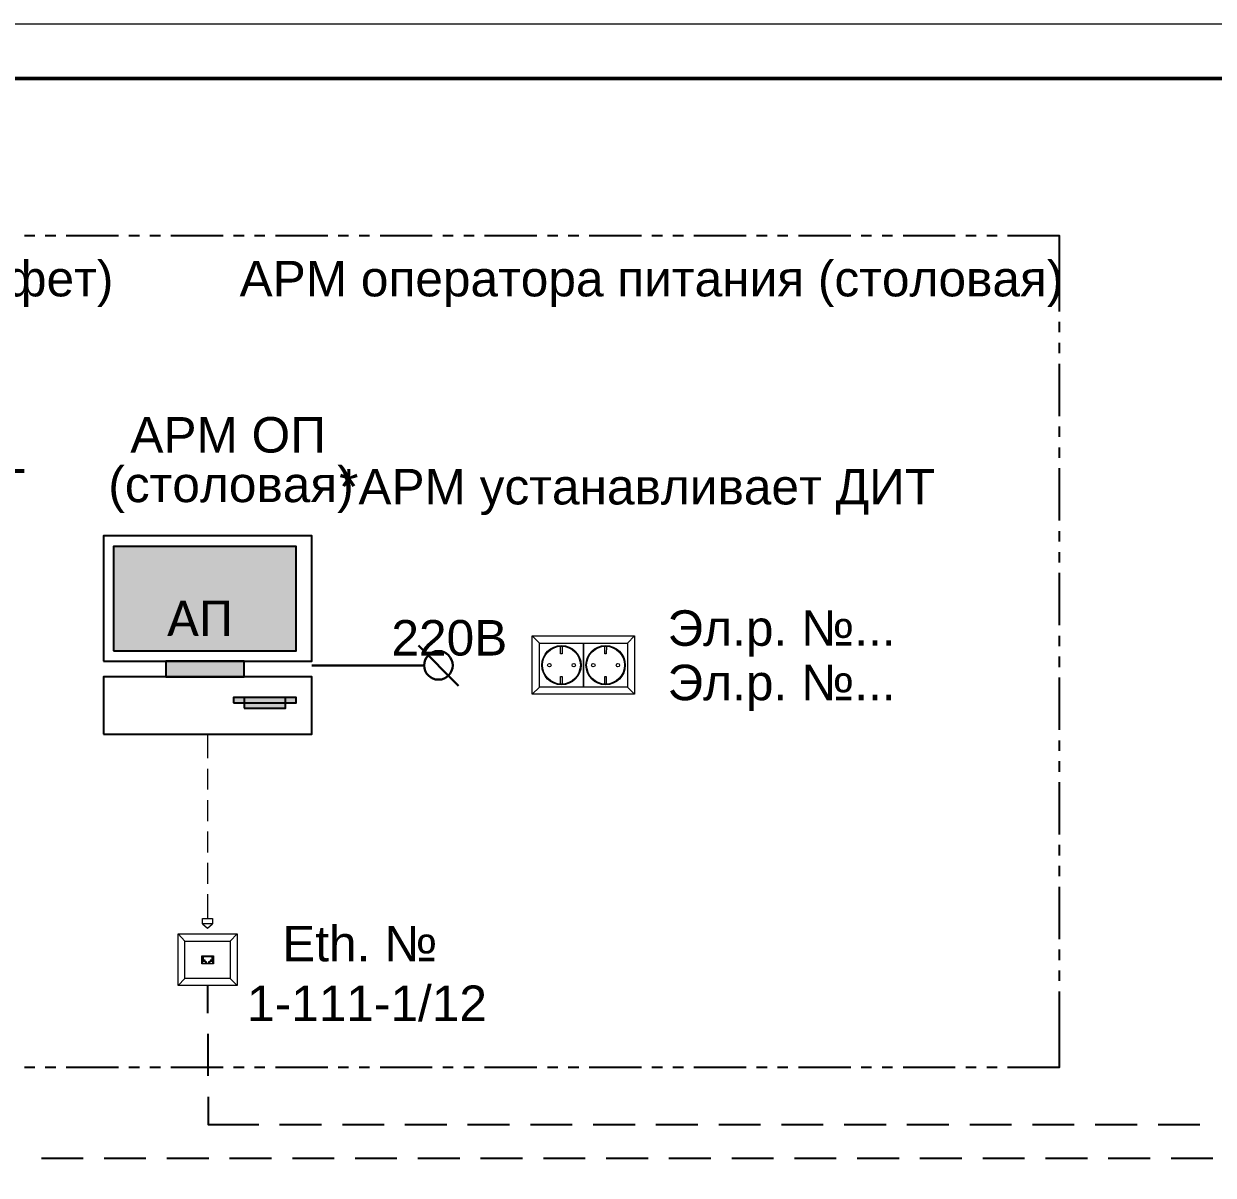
# Model space of a CAD drawing. Header units: millimetres. Extents: x -695119 to 412940, y -249585 to 622758.
# Drawn here: x 10.169 to 14.433, y 12.405 to 16.532 of the extents above; entities that cross this region are included whole.
import ezdxf

# ---------------------------------------------------------------- set-up
doc = ezdxf.new("R2010")
doc.units = ezdxf.units.MM
doc.layers.add('PDF _0', color=7, linetype='Continuous', lineweight=9)
for name, color, linetype in [('PDF _009_тонкий', 7, 'Continuous'), ('PDF _050_основной', 7, 'Continuous'), ('PDF __19D-Телекоммуникационные шкафы', 7, 'Continuous'), ('PDF _PDF _Геометрия', 5, 'Continuous'), ('PDF _PDF _Оформление-Надписи', 7, 'Continuous'), ('PDF _PDF _Сплошная заливка', 5, 'Continuous'), ('PDF _UTP', 1, 'Continuous'), ('PDF _СОТС', 7, 'Continuous'), ('PDF _Текст', 7, 'Continuous')]:
    doc.layers.add(name, color=color, linetype=linetype)
doc.styles.add('PDF Arial', font='arial.ttf')
doc.styles.add('PDF Calibri', font='calibri.ttf')

msp = doc.modelspace()

# ---------------------------------------------------------------- linework, layer by layer
at = {"layer": 'PDF _0', "color": 252, "lineweight": 30, "true_color": 0x989898}
for points in [[(11.5834, 14.3036), (11.7268, 14.1595)], [(11.6043, 14.232), (11.2009, 14.232)]]:
    msp.add_lwpolyline(points, dxfattribs=at)
msp.add_circle((11.6555, 14.2324), 0.0513, dxfattribs=at)
at = {"layer": 'PDF _009_тонкий', "lineweight": 9}
msp.add_lwpolyline([(0.0042, 0), (0.0042, 16.5322), (23.386, 16.5322)], dxfattribs=at)
at = {"layer": 'PDF _050_основной', "lineweight": 50}
msp.add_lwpolyline([(0.7917, 0.195), (23.1919, 0.195), (23.1919, 16.3355), (0.7917, 16.3355)], close=True, dxfattribs=at)
at = {"layer": 'PDF __19D-Телекоммуникационные шкафы', "lineweight": 25}
for points in [[(10.1708, 15.7738), (10.2083, 15.7738)], [(10.2458, 15.7738), (10.2833, 15.7738)], [(10.3208, 15.7738), (10.5083, 15.7738)], [(10.5458, 15.7738), (10.5833, 15.7738)], [(10.6208, 15.7738), (10.6584, 15.7738)], [(10.6959, 15.7738), (10.8834, 15.7738)], [(10.9209, 15.7738), (10.9584, 15.7738)], [(10.9959, 15.7738), (11.0334, 15.7738)], [(11.0709, 15.7738), (11.2584, 15.7738)], [(11.2959, 15.7738), (11.3334, 15.7738)], [(11.3709, 15.7738), (11.4084, 15.7738)], [(11.4459, 15.7738), (11.6334, 15.7738)], [(11.6709, 15.7738), (11.7084, 15.7738)], [(11.7459, 15.7738), (11.7834, 15.7738)], [(11.8209, 15.7738), (12.0085, 15.7738)], [(12.046, 15.7738), (12.0835, 15.7738)], [(12.121, 15.7738), (12.1585, 15.7738)], [(12.196, 15.7738), (12.3835, 15.7738)], [(12.421, 15.7738), (12.4585, 15.7738)], [(12.496, 15.7738), (12.5335, 15.7738)], [(12.571, 15.7738), (12.7585, 15.7738)], [(12.796, 15.7738), (12.8335, 15.7738)], [(12.871, 15.7738), (12.9085, 15.7738)], [(12.946, 15.7738), (13.1336, 15.7738)], [(13.1711, 15.7738), (13.2086, 15.7738)], [(13.2461, 15.7738), (13.2836, 15.7738)], [(13.3211, 15.7738), (13.5086, 15.7738)], [(13.5461, 15.7738), (13.5836, 15.7738)], [(13.6211, 15.7738), (13.6586, 15.7738)], [(13.6961, 15.7738), (13.8811, 15.7738), (13.8811, 15.5012)], [(13.8811, 15.4637), (13.8811, 15.4262)], [(13.8811, 15.3887), (13.8811, 15.3512)], [(13.8811, 15.3137), (13.8811, 15.1262)], [(13.8811, 15.0887), (13.8811, 15.0512)], [(13.8811, 15.0137), (13.8811, 14.9762)], [(13.8811, 14.9387), (13.8811, 14.7512)], [(13.8811, 14.7137), (13.8811, 14.6762)], [(13.8811, 14.6387), (13.8811, 14.6012)], [(13.8811, 14.5637), (13.8811, 14.3762)], [(13.8811, 14.3386), (13.8811, 14.3011)], [(13.8811, 14.2636), (13.8811, 14.2261)], [(13.8811, 14.1886), (13.8811, 14.0011)], [(13.8811, 13.9636), (13.8811, 13.9261)], [(13.8811, 13.8886), (13.8811, 13.8511)], [(13.8811, 13.8136), (13.8811, 13.6261)], [(13.8811, 13.5886), (13.8811, 13.5511)], [(13.8811, 13.5136), (13.8811, 13.4761)], [(13.8811, 13.4386), (13.8811, 13.2511)], [(13.8811, 13.2136), (13.8811, 13.1761)], [(13.8811, 13.1386), (13.8811, 13.101)], [(13.8811, 13.0635), (13.8811, 12.791), (13.6961, 12.791)], [(10.2083, 12.791), (10.1708, 12.791)], [(10.2833, 12.791), (10.2458, 12.791)], [(10.5083, 12.791), (10.3208, 12.791)], [(10.5833, 12.791), (10.5458, 12.791)], [(10.6584, 12.791), (10.6208, 12.791)], [(10.8834, 12.791), (10.6959, 12.791)], [(10.9584, 12.791), (10.9209, 12.791)], [(11.0334, 12.791), (10.9959, 12.791)], [(11.2584, 12.791), (11.0709, 12.791)], [(11.3334, 12.791), (11.2959, 12.791)], [(11.4084, 12.791), (11.3709, 12.791)], [(11.6334, 12.791), (11.4459, 12.791)], [(11.7084, 12.791), (11.6709, 12.791)], [(11.7834, 12.791), (11.7459, 12.791)], [(12.0085, 12.791), (11.8209, 12.791)], [(12.0835, 12.791), (12.046, 12.791)], [(12.1585, 12.791), (12.121, 12.791)], [(12.3835, 12.791), (12.196, 12.791)], [(12.4585, 12.791), (12.421, 12.791)], [(12.5335, 12.791), (12.496, 12.791)], [(12.7585, 12.791), (12.571, 12.791)], [(12.8335, 12.791), (12.796, 12.791)], [(12.9085, 12.791), (12.871, 12.791)], [(13.1336, 12.791), (12.946, 12.791)], [(13.2086, 12.791), (13.1711, 12.791)], [(13.2836, 12.791), (13.2461, 12.791)], [(13.5086, 12.791), (13.3211, 12.791)], [(13.5836, 12.791), (13.5461, 12.791)], [(13.6586, 12.791), (13.6211, 12.791)]]:
    msp.add_lwpolyline(points, dxfattribs=at)
at = {"layer": 'PDF __19D-Телекоммуникационные шкафы', "color": 5, "lineweight": 25}
for points in [[(10.8275, 13.086), (10.8275, 12.986)], [(10.8284, 12.911), (10.8284, 12.761)], [(10.8292, 12.686), (10.8292, 12.586), (11.0109, 12.586)], [(11.0859, 12.586), (11.2359, 12.586)], [(11.3109, 12.586), (11.4609, 12.586)], [(11.5351, 12.586), (11.6851, 12.586)], [(11.7601, 12.586), (11.9101, 12.586)], [(11.9851, 12.586), (12.1351, 12.586)], [(12.2101, 12.586), (12.3602, 12.586)], [(12.4352, 12.586), (12.5852, 12.586)], [(12.6602, 12.586), (12.8102, 12.586)], [(12.8852, 12.586), (13.0352, 12.586)], [(13.1102, 12.586), (13.2602, 12.586)], [(13.3352, 12.586), (13.4852, 12.586)], [(13.5603, 12.586), (13.7103, 12.586)], [(13.7853, 12.586), (13.9353, 12.586)], [(14.0103, 12.586), (14.1603, 12.586)], [(14.2353, 12.586), (14.3853, 12.586)], [(10.3817, 12.4652), (10.2317, 12.4652)], [(10.6067, 12.4652), (10.4567, 12.4652)], [(10.8317, 12.4652), (10.6817, 12.4652)], [(11.0567, 12.4652), (10.9067, 12.4652)], [(11.2817, 12.4652), (11.1317, 12.4652)], [(11.5068, 12.4652), (11.3567, 12.4652)], [(11.7318, 12.4652), (11.5818, 12.4652)], [(11.9568, 12.4652), (11.8068, 12.4652)], [(12.1818, 12.4652), (12.0318, 12.4652)], [(12.4068, 12.4652), (12.2568, 12.4652)], [(12.6318, 12.4652), (12.4818, 12.4652)], [(12.8569, 12.4652), (12.7068, 12.4652)], [(13.0819, 12.4652), (12.9319, 12.4652)], [(13.3069, 12.4652), (13.1569, 12.4652)], [(13.5319, 12.4652), (13.3819, 12.4652)], [(13.7569, 12.4652), (13.6069, 12.4652)], [(13.982, 12.4652), (13.8319, 12.4652)], [(14.207, 12.4652), (14.057, 12.4652)], [(14.432, 12.4652), (14.282, 12.4652)]]:
    msp.add_lwpolyline(points, dxfattribs=at)
at = {"layer": 'PDF _PDF _Геометрия', "lineweight": 25}
for points in [[(10.4542, 14.2478), (11.2009, 14.2478), (11.2009, 14.6962), (10.4542, 14.6962)], [(10.4908, 14.2845), (11.1451, 14.2845), (11.1451, 14.6587), (10.4908, 14.6587)], [(10.6784, 14.1911), (10.9584, 14.1911), (10.9584, 14.2478), (10.6784, 14.2478)], [(10.4542, 13.9861), (11.2009, 13.9861), (11.2009, 14.1911), (10.4542, 14.1911)], [(10.9209, 14.0978), (11.1451, 14.0978), (11.1451, 14.117), (10.9209, 14.117)], [(10.9584, 14.0795), (11.1076, 14.0795), (11.1076, 14.117), (10.9584, 14.117)]]:
    msp.add_lwpolyline(points, close=True, dxfattribs=at)
at = {"layer": 'PDF _PDF _Оформление-Надписи', "lineweight": 0}
for points in [[(11.9918, 14.3378), (12.3585, 14.3378), (12.3585, 14.1286), (11.9918, 14.1286)], [(12.0176, 14.312), (12.1751, 14.312), (12.1751, 14.1536), (12.0176, 14.1536)], [(12.1751, 14.312), (12.3335, 14.312), (12.3335, 14.1536), (12.1751, 14.1536)], [(10.7217, 13.2694), (10.9342, 13.2694), (10.9342, 13.0852), (10.7217, 13.0852)], [(10.7467, 13.2436), (10.9084, 13.2436), (10.9084, 13.1102), (10.7467, 13.1102)], [(10.8459, 13.1619), (10.8067, 13.1619), (10.8067, 13.1911), (10.8459, 13.1911)], [(10.8459, 13.1619), (10.8067, 13.1619), (10.8067, 13.1911), (10.8459, 13.1911)], [(10.8259, 13.1886), (10.8425, 13.1886), (10.8425, 13.1752), (10.8375, 13.1752), (10.8375, 13.1694), (10.8309, 13.1694), (10.8309, 13.1636), (10.8209, 13.1636), (10.8209, 13.1694), (10.815, 13.1694), (10.815, 13.1752), (10.8092, 13.1752), (10.8092, 13.1886)], [(10.8259, 13.1886), (10.8425, 13.1886), (10.8425, 13.1752), (10.8375, 13.1752), (10.8375, 13.1694), (10.8309, 13.1694), (10.8309, 13.1636), (10.8209, 13.1636), (10.8209, 13.1694), (10.815, 13.1694), (10.815, 13.1752), (10.8092, 13.1752), (10.8092, 13.1886)], [(10.8492, 13.1619), (10.8109, 13.1619), (10.8109, 13.1911), (10.8492, 13.1911)], [(10.8492, 13.1619), (10.8109, 13.1619), (10.8109, 13.1911), (10.8492, 13.1911)], [(10.83, 13.1886), (10.8467, 13.1886), (10.8467, 13.1752), (10.8409, 13.1752), (10.8409, 13.1694), (10.835, 13.1694), (10.835, 13.1636), (10.8242, 13.1636), (10.8242, 13.1694), (10.8192, 13.1694), (10.8192, 13.1752), (10.8134, 13.1752), (10.8134, 13.1886)], [(10.83, 13.1886), (10.8467, 13.1886), (10.8467, 13.1752), (10.8409, 13.1752), (10.8409, 13.1694), (10.835, 13.1694), (10.835, 13.1636), (10.8242, 13.1636), (10.8242, 13.1694), (10.8192, 13.1694), (10.8192, 13.1752), (10.8134, 13.1752), (10.8134, 13.1886)]]:
    msp.add_lwpolyline(points, close=True, dxfattribs=at)
for points in [[(11.9918, 14.3378), (12.0176, 14.312)], [(12.3335, 14.312), (12.3585, 14.3378)], [(12.0993, 14.3003), (12.0993, 14.2736), (12.0935, 14.2736), (12.0935, 14.3003)], [(12.2576, 14.3003), (12.2568, 14.2736), (12.2518, 14.2736), (12.2518, 14.3003)], [(12.0935, 14.1653), (12.0935, 14.1928), (12.0985, 14.1928), (12.0985, 14.1653)], [(12.2518, 14.1653), (12.2518, 14.1928), (12.2568, 14.1928), (12.2568, 14.1653)], [(11.9918, 14.1286), (12.0176, 14.1536)], [(12.3335, 14.1536), (12.3585, 14.1286)], [(10.7467, 13.2436), (10.7217, 13.2694)], [(10.9084, 13.2436), (10.9342, 13.2694)], [(10.7467, 13.1102), (10.7217, 13.0852)], [(10.9084, 13.1102), (10.9342, 13.0852)]]:
    msp.add_lwpolyline(points, dxfattribs=at)
for centre, radius in [((12.0964, 14.2332), 0.0704), ((12.0964, 14.2332), 0.0704), ((12.0964, 14.2332), 0.0679), ((12.2547, 14.2332), 0.0704), ((12.2547, 14.2332), 0.0704), ((12.2547, 14.2332), 0.0679), ((12.053, 14.2332), 0.00625), ((12.1406, 14.2332), 0.00625), ((12.2106, 14.2332), 0.00625), ((12.2989, 14.2332), 0.00625)]:
    msp.add_circle(centre, radius, dxfattribs=at)
at = {"layer": 'PDF _PDF _Сплошная заливка', "color": 7, "lineweight": 15, "true_color": 0xffffff, "transparency": 33554559}
for points in [[(11.1451, 14.6587), (10.4908, 14.6587), (11.1451, 14.2845)], [(10.4908, 14.6587), (11.1451, 14.2845), (10.4908, 14.2845)]]:
    msp.add_solid(points, dxfattribs=at)
at = {"layer": 'PDF _PDF _Сплошная заливка', "lineweight": 15, "transparency": 33554559}
for points in [[(10.9584, 14.2478), (10.6784, 14.2478), (10.9584, 14.1911)], [(10.6784, 14.2478), (10.9584, 14.1911), (10.6784, 14.1911)], [(11.1451, 14.117), (10.9209, 14.117), (11.1451, 14.0978)], [(10.9209, 14.117), (11.1451, 14.0978), (10.9209, 14.0978)], [(11.1076, 14.117), (10.9584, 14.117), (11.1076, 14.0795)], [(10.9584, 14.117), (11.1076, 14.0795), (10.9584, 14.0795)]]:
    msp.add_solid(points, dxfattribs=at)
at = {"layer": 'PDF _UTP', "color": 5, "lineweight": 0}
for points in [[(10.8275, 13.9861), (10.8275, 13.8994)], [(10.8275, 13.8619), (10.8275, 13.7869)], [(10.8275, 13.7494), (10.8275, 13.6744)], [(10.8275, 13.6369), (10.8275, 13.5619)], [(10.8275, 13.5244), (10.8275, 13.4494)], [(10.8275, 13.4119), (10.8275, 13.3252)], [(10.81, 13.3061), (10.8275, 13.2902), (10.845, 13.3061)]]:
    msp.add_lwpolyline(points, dxfattribs=at)
msp.add_lwpolyline([(10.845, 13.3252), (10.845, 13.3061), (10.81, 13.3061), (10.81, 13.3252)], close=True, dxfattribs=at)
at = {"layer": 'PDF _СОТС', "lineweight": 0}
msp.add_lwpolyline([(0.7917, 0.195), (23.1919, 0.195), (23.1919, 16.3355), (0.7917, 16.3355)], close=True, dxfattribs=at)

# ---------------------------------------------------------------- texts
at = {"layer": 'PDF _Текст', "color": 252, "lineweight": 15, "true_color": 0x989898, "attachment_point": 7, "style": 'PDF Arial'}
for s, insert, char_height in [('АРМ оператора питания (буфет)', (7.7806, 15.5166), 0.127311), ('АРМ оператора питания (столовая)', (10.9425, 15.5166), 0.127311), ('АРМ ОП', (10.5508, 14.9933), 0.12731), ('*АРМ устанавливает ДИТ', (8.0381, 14.7708), 0.127311), ('(столовая)', (10.4717, 14.7791), 0.12731), ('*АРМ устанавливает ДИТ', (11.2992, 14.7708), 0.127311), ('Эл.р. №...', (12.4768, 14.264), 0.12731), ('220В', (11.4868, 14.2657), 0.12731), ('Эл.р. №...', (12.4768, 14.069), 0.12731), ('Eth. №', (11.0951, 13.1698), 0.12731), ('1-111-1/12', (10.9692, 12.9556), 0.12731)]:
    msp.add_mtext(s, dxfattribs=dict(at, insert=insert, char_height=char_height))
at = {"layer": 'PDF _Текст', "color": 8, "lineweight": 15, "true_color": 0x767676, "insert": (10.6825, 14.3382), "char_height": 0.12646, "attachment_point": 7, "style": 'PDF Calibri'}
msp.add_mtext('АП', dxfattribs=at)

doc.saveas('drawing.dxf')
